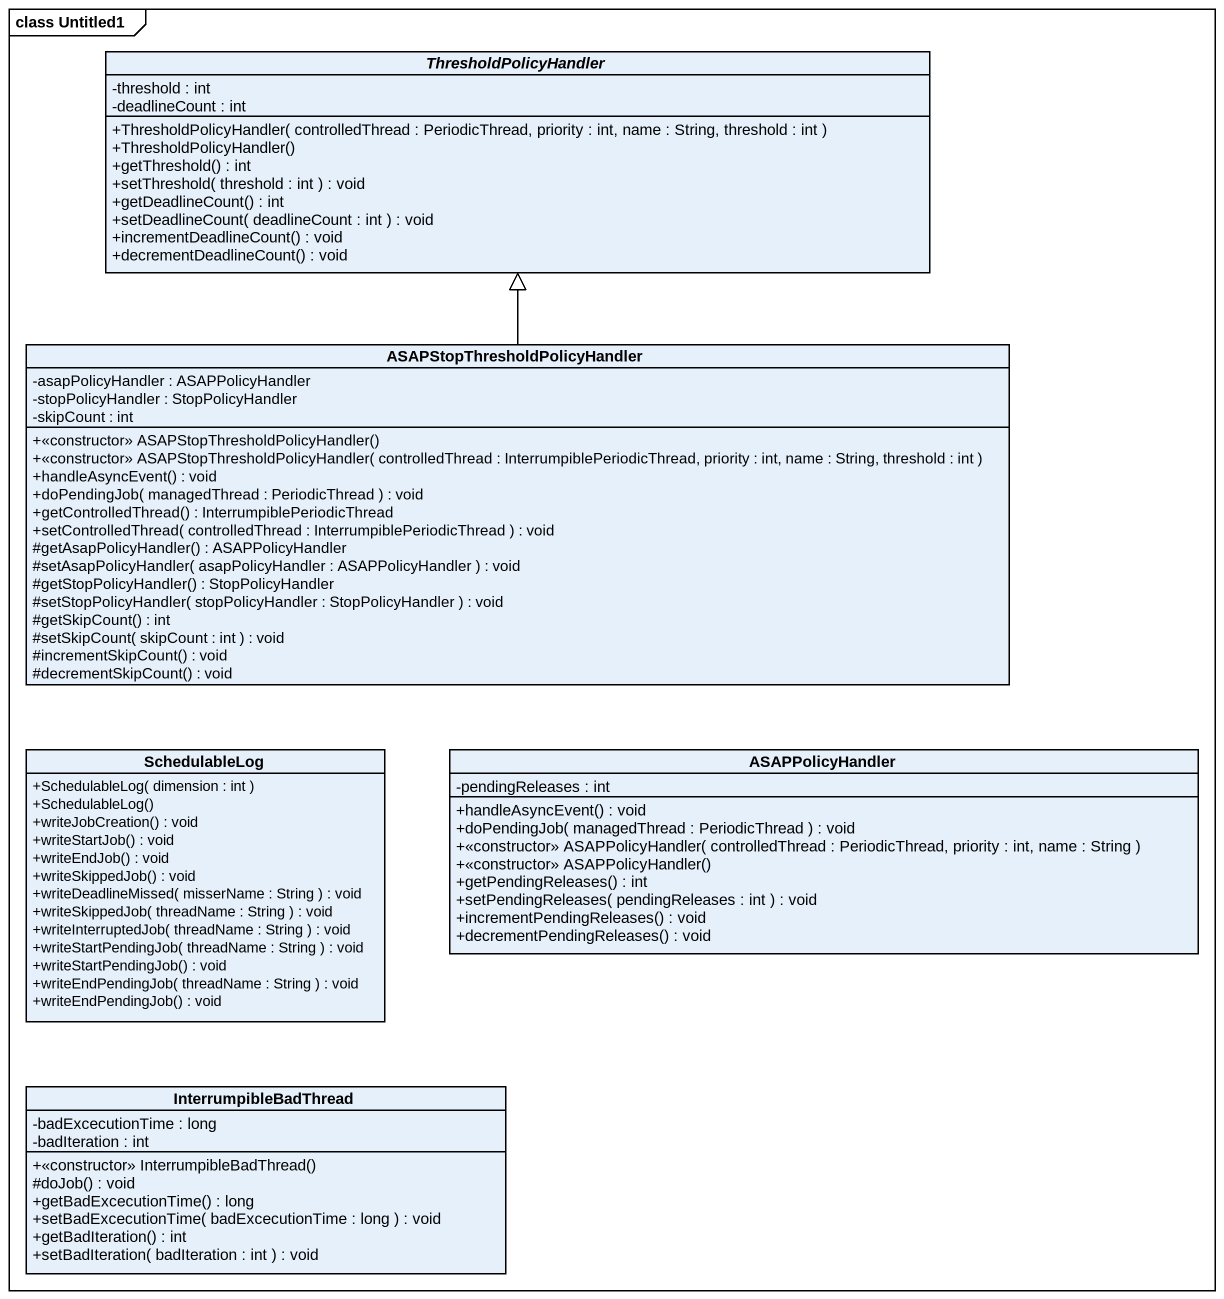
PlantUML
@startuml
mainframe class Untitled1
hide circle
hide empty members
skinparam classAttributeIconSize 0
abstract class ThresholdPolicyHandler {
  -threshold : int
  -deadlineCount : int
  +ThresholdPolicyHandler( controlledThread : PeriodicThread, priority : int, name : String, threshold : int )
  +ThresholdPolicyHandler()
  +getThreshold() : int
  +setThreshold( threshold : int ) : void
  +getDeadlineCount() : int
  +setDeadlineCount( deadlineCount : int ) : void
  +incrementDeadlineCount() : void
  +decrementDeadlineCount() : void
}
class "ASAPStopThresholdPolicyHandler" as ASAPStopThresholdPolicyHandl {
  -asapPolicyHandler : ASAPPolicyHandler
  -stopPolicyHandler : StopPolicyHandler
  -skipCount : int
  +<<constructor>> ASAPStopThresholdPolicyHandler()
  +<<constructor>> ASAPStopThresholdPolicyHandler( controlledThread : InterrumpiblePeriodicThread, priority : int, name : String, threshold : int )
  +handleAsyncEvent() : void
  +doPendingJob( managedThread : PeriodicThread ) : void
  +getControlledThread() : InterrumpiblePeriodicThread
  +setControlledThread( controlledThread : InterrumpiblePeriodicThread ) : void
  #getAsapPolicyHandler() : ASAPPolicyHandler
  #setAsapPolicyHandler( asapPolicyHandler : ASAPPolicyHandler ) : void
  #getStopPolicyHandler() : StopPolicyHandler
  #setStopPolicyHandler( stopPolicyHandler : StopPolicyHandler ) : void
  #getSkipCount() : int
  #setSkipCount( skipCount : int ) : void
  #incrementSkipCount() : void
  #decrementSkipCount() : void
}
class SchedulableLog {
  +SchedulableLog( dimension : int )
  +SchedulableLog()
  +writeJobCreation() : void
  +writeStartJob() : void
  +writeEndJob() : void
  +writeSkippedJob() : void
  +writeDeadlineMissed( misserName : String ) : void
  +writeSkippedJob( threadName : String ) : void
  +writeInterruptedJob( threadName : String ) : void
  +writeStartPendingJob( threadName : String ) : void
  +writeStartPendingJob() : void
  +writeEndPendingJob( threadName : String ) : void
  +writeEndPendingJob() : void
}
class ASAPPolicyHandler {
  -pendingReleases : int
  +handleAsyncEvent() : void
  +doPendingJob( managedThread : PeriodicThread ) : void
  +<<constructor>> ASAPPolicyHandler( controlledThread : PeriodicThread, priority : int, name : String )
  +<<constructor>> ASAPPolicyHandler()
  +getPendingReleases() : int
  +setPendingReleases( pendingReleases : int ) : void
  +incrementPendingReleases() : void
  +decrementPendingReleases() : void
}
class InterrumpibleBadThread {
  -badExcecutionTime : long
  -badIteration : int
  +<<constructor>> InterrumpibleBadThread()
  #doJob() : void
  +getBadExcecutionTime() : long
  +setBadExcecutionTime( badExcecutionTime : long ) : void
  +getBadIteration() : int
  +setBadIteration( badIteration : int ) : void
}
ASAPStopThresholdPolicyHandl -up-|> ThresholdPolicyHandler
@enduml
